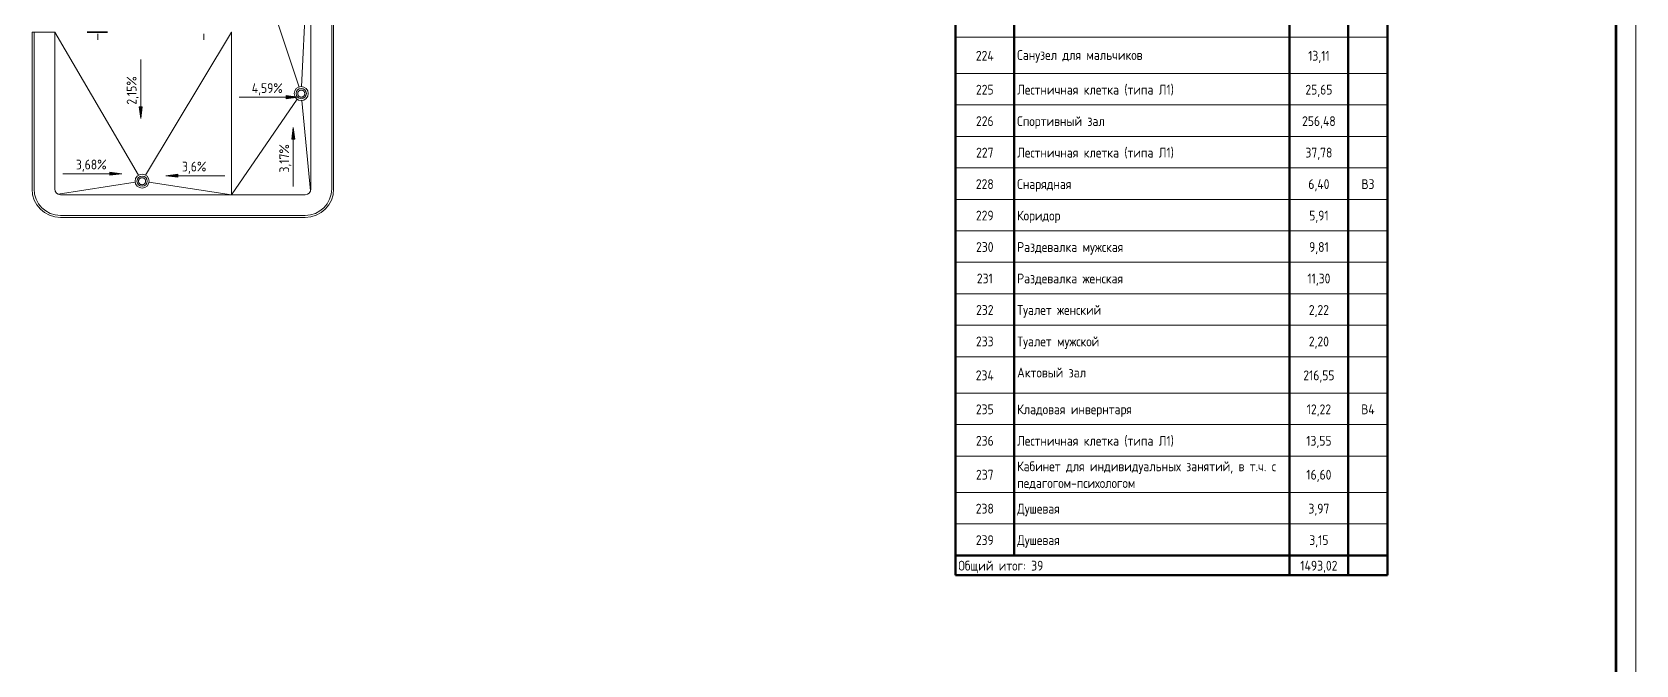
# Model space of a CAD drawing. Header units: millimetres. Extents: x -586848 to 520591, y -385801 to 675781.
# Drawn here: x 156098 to 196956, y 632845 to 648969 of the extents above; entities that cross this region are included whole.
import ezdxf

# ---------------------------------------------------------------- set-up
doc = ezdxf.new("R2010")
doc.units = ezdxf.units.MM
doc.linetypes.add('ADSK_Линия сетки', pattern=[25, 20, -2.5, 0, -2.5])
for name, color, linetype, lineweight in [('Графика спецификации', 7, 'Continuous', 20), ('Крыша', 7, 'Continuous', 9), ('Линии', 7, 'Continuous', 9), ('Оборудование', 8, 'Continuous', 18), ('Оси', 252, 'Continuous', 9), ('ОФ_рамка', 8, 'Continuous', 60), ('Перекрытие', 252, 'Continuous', 18), ('Размеры', 7, 'Continuous', 9), ('Стены внутренние', 7, 'Continuous', 18), ('Стены наружные', 7, 'Continuous', 18)]:
    doc.layers.add(name, color=color, linetype=linetype, lineweight=lineweight)
doc.styles.add('GOST Common_2', font='', dxfattribs={"width": 0.9, "height": 250})
doc.styles.add('GOST Common_7', font='', dxfattribs={"width": 0.9, "height": 2.5})
doc.styles.get('GOST Common_2').set_extended_font_data('GOST type B')
doc.styles.get('GOST Common_7').set_extended_font_data('GOST type B')

# ---------------------------------------------------------------- blocks, each defined once
blk = doc.blocks.new('2 этаж')
at = {"layer": 'Размеры', "true_color": 0x636466}
for points in [[(159669, 14056), (159708, 14356), (159629, 14356)], [(163678, 14599), (163378, 14639), (163378, 14560)], [(163556, 13827), (163516, 13527), (163595, 13527)], [(159185, 12651), (158885, 12691), (158885, 12612)], [(160312, 12600), (160612, 12561), (160612, 12640)]]:
    blk.add_hatch(color=251, dxfattribs=at).paths.add_polyline_path(points)
at = {"layer": 'Крыша', "color": 251, "true_color": 0x636466}
for p, q in [((161978, 20051), (163703, 14858)), ((163766, 14867), (164006, 20051)), ((157478, 16259), (157478, 16259)), ((157478, 16259), (159614, 12612)), ((157478, 16256), (157478, 16259)), ((161978, 16259), (159794, 12611)), ((161976, 16259), (161978, 16259)), ((161978, 16259), (161978, 16259)), ((161978, 16259), (161978, 12113)), ((163658, 14546), (161978, 12113)), ((163775, 14515), (163997, 12212)), ((163997, 12212), (163775, 14515)), ((159529, 12432), (157567, 12127)), ((159877, 12432), (161978, 12113))]:
    blk.add_line(p, q, dxfattribs=at)
at = {"layer": 'Линии', "color": 251, "lineweight": 50, "true_color": 0x636466}
for p, q in [((180421, 16932), (180421, 16130)), ((181921, 16932), (181921, 16130)), ((188932, 16932), (188932, 16130)), ((190432, 16932), (190432, 16130)), ((191432, 16932), (191432, 16130)), ((180421, 16130), (180421, 15203)), ((181921, 16130), (181921, 15203)), ((188932, 16130), (188932, 15203)), ((190432, 16130), (190432, 15203)), ((191432, 16130), (191432, 15203)), ((180421, 15203), (180421, 14401)), ((181921, 15203), (181921, 14401)), ((188932, 15203), (188932, 14401)), ((190432, 15203), (190432, 14401)), ((191432, 15203), (191432, 14401)), ((180421, 14401), (180421, 13599)), ((181921, 14401), (181921, 13599)), ((188932, 14401), (188932, 13599)), ((190432, 14401), (190432, 13599)), ((191432, 14401), (191432, 13599)), ((180421, 13599), (180421, 12798)), ((181921, 13599), (181921, 12798)), ((188932, 13599), (188932, 12798)), ((190432, 13599), (190432, 12798)), ((191432, 13599), (191432, 12798)), ((180421, 12798), (180421, 11996)), ((181921, 12798), (181921, 11996)), ((188932, 12798), (188932, 11996)), ((190432, 12798), (190432, 11996)), ((191432, 12798), (191432, 11996)), ((180421, 11996), (180421, 11194)), ((181921, 11996), (181921, 11194)), ((188932, 11996), (188932, 11194)), ((190432, 11996), (190432, 11194)), ((191432, 11996), (191432, 11194)), ((180421, 11194), (180421, 10392)), ((181921, 11194), (181921, 10392)), ((188932, 11194), (188932, 10392)), ((190432, 11194), (190432, 10392)), ((191432, 11194), (191432, 10392)), ((180421, 10392), (180421, 9590)), ((181921, 10392), (181921, 9590)), ((188932, 10392), (188932, 9590)), ((190432, 10392), (190432, 9590)), ((191432, 10392), (191432, 9590)), ((180421, 9590), (180421, 8788)), ((181921, 9590), (181921, 8788)), ((188932, 9590), (188932, 8788)), ((190432, 9590), (190432, 8788)), ((191432, 9590), (191432, 8788)), ((180421, 8788), (180421, 7987)), ((181921, 8788), (181921, 7987)), ((188932, 8788), (188932, 7987)), ((190432, 8788), (190432, 7987)), ((191432, 8788), (191432, 7987)), ((180421, 7987), (180421, 7059)), ((181921, 7987), (181921, 7059)), ((188932, 7987), (188932, 7059)), ((190432, 7987), (190432, 7059)), ((191432, 7987), (191432, 7059)), ((180421, 7059), (180421, 6257)), ((181921, 7059), (181921, 6257)), ((188932, 7059), (188932, 6257)), ((190432, 7059), (190432, 6257)), ((191432, 7059), (191432, 6257)), ((180421, 6257), (180421, 5456)), ((181921, 6257), (181921, 5456)), ((188932, 6257), (188932, 5456)), ((190432, 6257), (190432, 5456)), ((191432, 6257), (191432, 5456)), ((180421, 5456), (180421, 4528)), ((181921, 5456), (181921, 4528)), ((188932, 5456), (188932, 4528)), ((190432, 5456), (190432, 4528)), ((191432, 5456), (191432, 4528)), ((180421, 4528), (180421, 3726)), ((181921, 4528), (181921, 3726)), ((188932, 4528), (188932, 3726)), ((190432, 4528), (190432, 3726)), ((191432, 4528), (191432, 3726)), ((180421, 3726), (180421, 2925)), ((181921, 3726), (181921, 2925)), ((188932, 3726), (188932, 2925)), ((190432, 3726), (190432, 2925)), ((191432, 3726), (191432, 2925)), ((181921, 2925), (180421, 2925)), ((180421, 2925), (180421, 2423)), ((188932, 2925), (181921, 2925)), ((190432, 2925), (188932, 2925)), ((188932, 2925), (188932, 2423)), ((191432, 2925), (190432, 2925)), ((190432, 2925), (190432, 2423)), ((191432, 2925), (191432, 2423)), ((191433, 2925), (191433, 2423)), ((181921, 2423), (180421, 2423)), ((188932, 2423), (181921, 2423)), ((190432, 2423), (188932, 2423)), ((191432, 2423), (190432, 2423)), ((191433, 2423), (191432, 2423))]:
    blk.add_line(p, q, dxfattribs=at)
at = {"layer": 'Линии', "color": 251, "lineweight": 20, "true_color": 0x636466}
for p, q in [((181921, 16130), (180421, 16130)), ((188932, 16130), (181921, 16130)), ((190432, 16130), (188932, 16130)), ((191432, 16130), (190432, 16130)), ((181921, 15203), (180421, 15203)), ((188932, 15203), (181921, 15203)), ((190432, 15203), (188932, 15203)), ((191432, 15203), (190432, 15203)), ((181921, 14401), (180421, 14401)), ((188932, 14401), (181921, 14401)), ((190432, 14401), (188932, 14401)), ((191432, 14401), (190432, 14401)), ((181921, 13599), (180421, 13599)), ((188932, 13599), (181921, 13599)), ((190432, 13599), (188932, 13599)), ((191432, 13599), (190432, 13599)), ((181921, 12798), (180421, 12798)), ((188932, 12798), (181921, 12798)), ((190432, 12798), (188932, 12798)), ((191432, 12798), (190432, 12798)), ((181921, 11996), (180421, 11996)), ((188932, 11996), (181921, 11996)), ((190432, 11996), (188932, 11996)), ((191432, 11996), (190432, 11996)), ((181921, 11194), (180421, 11194)), ((188932, 11194), (181921, 11194)), ((190432, 11194), (188932, 11194)), ((191432, 11194), (190432, 11194)), ((181921, 10392), (180421, 10392)), ((188932, 10392), (181921, 10392)), ((190432, 10392), (188932, 10392)), ((191432, 10392), (190432, 10392)), ((181921, 9590), (180421, 9590)), ((188932, 9590), (181921, 9590)), ((190432, 9590), (188932, 9590)), ((191432, 9590), (190432, 9590)), ((181921, 8788), (180421, 8788)), ((188932, 8788), (181921, 8788)), ((190432, 8788), (188932, 8788)), ((191432, 8788), (190432, 8788)), ((181921, 7987), (180421, 7987)), ((188932, 7987), (181921, 7987)), ((190432, 7987), (188932, 7987)), ((191432, 7987), (190432, 7987)), ((181921, 7059), (180421, 7059)), ((188932, 7059), (181921, 7059)), ((190432, 7059), (188932, 7059)), ((191432, 7059), (190432, 7059)), ((181921, 6257), (180421, 6257)), ((188932, 6257), (181921, 6257)), ((190432, 6257), (188932, 6257)), ((191432, 6257), (190432, 6257)), ((181921, 5456), (180421, 5456)), ((188932, 5456), (181921, 5456)), ((190432, 5456), (188932, 5456)), ((191432, 5456), (190432, 5456)), ((181921, 4528), (180421, 4528)), ((188932, 4528), (181921, 4528)), ((190432, 4528), (188932, 4528)), ((191432, 4528), (190432, 4528)), ((181921, 3726), (180421, 3726)), ((188932, 3726), (181921, 3726)), ((190432, 3726), (188932, 3726)), ((191432, 3726), (190432, 3726))]:
    blk.add_line(p, q, dxfattribs=at)
at = {"layer": 'Оборудование', "color": 251, "true_color": 0x636466, "flags": 128}
for points in [[(163848, 14691), (163848, 14694), (163848, 14698), (163848, 14702), (163847, 14705), (163846, 14709), (163846, 14712), (163845, 14716), (163844, 14719), (163842, 14722), (163841, 14726), (163840, 14729), (163838, 14732), (163836, 14735), (163835, 14738), (163833, 14741), (163830, 14744), (163828, 14747), (163826, 14750), (163824, 14753), (163821, 14755), (163818, 14758), (163816, 14760), (163813, 14762), (163810, 14764), (163807, 14766), (163804, 14768), (163801, 14770), (163798, 14772), (163794, 14773), (163791, 14775), (163788, 14776), (163784, 14777), (163781, 14778), (163777, 14779), (163774, 14779), (163770, 14780), (163767, 14780), (163763, 14781), (163759, 14781), (163756, 14781), (163752, 14780), (163749, 14780), (163745, 14780), (163741, 14779), (163738, 14778), (163734, 14777), (163731, 14776), (163728, 14775), (163724, 14774), (163721, 14772), (163718, 14771), (163715, 14769), (163711, 14767), (163708, 14765), (163705, 14763), (163703, 14761), (163700, 14759), (163697, 14757), (163695, 14754), (163692, 14751), (163690, 14749), (163687, 14746), (163685, 14743), (163683, 14740), (163681, 14737), (163680, 14734), (163678, 14731), (163676, 14728), (163675, 14724), (163674, 14721), (163673, 14717), (163672, 14714), (163671, 14710), (163670, 14707), (163669, 14703), (163669, 14700), (163669, 14696), (163669, 14693), (163668, 14691)], [(163668, 14691), (163669, 14687), (163669, 14684), (163669, 14680), (163670, 14676), (163670, 14673), (163671, 14669), (163672, 14666), (163673, 14662), (163674, 14659), (163676, 14656), (163677, 14652), (163679, 14649), (163680, 14646), (163682, 14643), (163684, 14640), (163686, 14637), (163688, 14634), (163691, 14631), (163693, 14629), (163696, 14626), (163698, 14624), (163701, 14621), (163704, 14619), (163707, 14617), (163710, 14615), (163713, 14613), (163716, 14611), (163719, 14610), (163722, 14608), (163726, 14607), (163729, 14606), (163733, 14605), (163736, 14604), (163740, 14603), (163743, 14602), (163747, 14602), (163750, 14601), (163754, 14601), (163757, 14601), (163761, 14601), (163765, 14601), (163768, 14601), (163772, 14602), (163775, 14602), (163779, 14603), (163782, 14604), (163786, 14605), (163789, 14606), (163792, 14608), (163796, 14609), (163799, 14611), (163802, 14612), (163805, 14614), (163808, 14616), (163811, 14618), (163814, 14620), (163817, 14623), (163820, 14625), (163822, 14627), (163825, 14630), (163827, 14633), (163829, 14636), (163831, 14638), (163833, 14641), (163835, 14644), (163837, 14648), (163839, 14651), (163840, 14654), (163842, 14657), (163843, 14661), (163844, 14664), (163845, 14668), (163846, 14671), (163847, 14675), (163847, 14678), (163848, 14682), (163848, 14685), (163848, 14689), (163848, 14691)], [(159793, 12459), (159793, 12462), (159793, 12466), (159793, 12470), (159792, 12473), (159791, 12477), (159791, 12480), (159790, 12484), (159789, 12487), (159788, 12490), (159786, 12494), (159785, 12497), (159783, 12500), (159781, 12503), (159780, 12506), (159778, 12509), (159776, 12512), (159773, 12515), (159771, 12518), (159769, 12521), (159766, 12523), (159763, 12526), (159761, 12528), (159758, 12530), (159755, 12532), (159752, 12534), (159749, 12536), (159746, 12538), (159743, 12540), (159739, 12541), (159736, 12543), (159733, 12544), (159729, 12545), (159726, 12546), (159722, 12547), (159719, 12547), (159715, 12548), (159712, 12548), (159708, 12549), (159704, 12549), (159701, 12549), (159697, 12548), (159694, 12548), (159690, 12548), (159687, 12547), (159683, 12546), (159680, 12545), (159676, 12544), (159673, 12543), (159669, 12542), (159666, 12540), (159663, 12539), (159660, 12537), (159657, 12535), (159653, 12533), (159651, 12531), (159648, 12529), (159645, 12527), (159642, 12525), (159640, 12522), (159637, 12519), (159635, 12517), (159633, 12514), (159630, 12511), (159628, 12508), (159626, 12505), (159625, 12502), (159623, 12499), (159621, 12496), (159620, 12492), (159619, 12489), (159618, 12485), (159617, 12482), (159616, 12478), (159615, 12475), (159614, 12471), (159614, 12468), (159614, 12464), (159614, 12461), (159614, 12459)], [(159614, 12459), (159614, 12455), (159614, 12452), (159614, 12448), (159615, 12444), (159615, 12441), (159616, 12437), (159617, 12434), (159618, 12430), (159619, 12427), (159621, 12424), (159622, 12420), (159624, 12417), (159625, 12414), (159627, 12411), (159629, 12408), (159631, 12405), (159634, 12402), (159636, 12399), (159638, 12397), (159641, 12394), (159643, 12392), (159646, 12389), (159649, 12387), (159652, 12385), (159655, 12383), (159658, 12381), (159661, 12379), (159664, 12378), (159668, 12376), (159671, 12375), (159674, 12374), (159678, 12373), (159681, 12372), (159685, 12371), (159688, 12370), (159692, 12370), (159695, 12369), (159699, 12369), (159702, 12369), (159706, 12369), (159710, 12369), (159713, 12369), (159717, 12370), (159720, 12370), (159724, 12371), (159727, 12372), (159731, 12373), (159734, 12374), (159738, 12376), (159741, 12377), (159744, 12379), (159747, 12380), (159750, 12382), (159753, 12384), (159756, 12386), (159759, 12388), (159762, 12391), (159765, 12393), (159767, 12395), (159770, 12398), (159772, 12401), (159774, 12404), (159776, 12406), (159779, 12409), (159780, 12412), (159782, 12416), (159784, 12419), (159785, 12422), (159787, 12425), (159788, 12429), (159789, 12432), (159790, 12436), (159791, 12439), (159792, 12443), (159792, 12446), (159793, 12450), (159793, 12453), (159793, 12457), (159793, 12459)]]:
    blk.add_lwpolyline(points, dxfattribs=at)
at = {"layer": 'Оборудование', "color": 251, "true_color": 0x636466}
for centre, radius, start, end in [((163758, 14691), 178, 0, 180), ((163758, 14691), 130, 0, 180), ((163758, 14691), 178, 180, 0), ((163758, 14691), 130, 180, 0), ((159703, 12459), 178, 0, 180), ((159703, 12459), 178, 180, 0), ((159703, 12459), 130, 0, 180), ((159703, 12459), 130, 180, 0)]:
    blk.add_arc(centre, radius, start, end, dxfattribs=at)
at = {"layer": 'Оси', "color": 251, "linetype": 'ADSK_Линия сетки', "ltscale": 100, "true_color": 0x636466}
for p, q in [((158576, 33711), (158576, 16057)), ((161276, 33711), (161276, 16057))]:
    blk.add_line(p, q, dxfattribs=at)
at = {"layer": 'Перекрытие', "color": 251, "ltscale": 100, "true_color": 0x636466}
blk.add_line((157276, 16256), (157276, 16259), dxfattribs=at)
at = {"layer": 'Размеры', "color": 251, "lineweight": 20, "true_color": 0x636466}
for p, q in [((159669, 15556), (159669, 14056)), ((162178, 14599), (163678, 14599)), ((163556, 12327), (163556, 13827)), ((157685, 12651), (159185, 12651)), ((161812, 12600), (160312, 12600))]:
    blk.add_line(p, q, dxfattribs=at)
at = {"layer": 'Размеры', "color": 251, "true_color": 0x636466}
for p, q in [((159708, 14356), (159629, 14356)), ((159629, 14356), (159669, 14056)), ((159669, 14056), (159708, 14356)), ((163678, 14599), (163378, 14639)), ((163378, 14639), (163378, 14560)), ((163378, 14560), (163678, 14599)), ((163556, 13827), (163516, 13527)), ((163516, 13527), (163595, 13527)), ((163595, 13527), (163556, 13827)), ((159185, 12651), (158885, 12691)), ((158885, 12691), (158885, 12612)), ((158885, 12612), (159185, 12651)), ((160612, 12640), (160312, 12600)), ((160312, 12600), (160612, 12561)), ((160612, 12561), (160612, 12640))]:
    blk.add_line(p, q, dxfattribs=at)
at = {"layer": 'Стены внутренние', "color": 251, "true_color": 0x636466}
for p, q in [((164006, 12261), (164006, 27063)), ((164533, 12261), (164533, 27063)), ((164583, 27063), (164583, 12261)), ((156901, 12261), (156901, 16256)), ((156901, 16256), (157478, 16256)), ((156951, 16256), (156951, 12261)), ((157478, 16256), (157478, 12261)), ((157626, 12113), (163858, 12113)), ((157626, 11586), (163858, 11586)), ((163858, 11536), (157626, 11536))]:
    blk.add_line(p, q, dxfattribs=at)
for centre, radius, start, end in [((157626, 12261), 725, 180, 270), ((157626, 12261), 675, 180, 270), ((157626, 12261), 148, 180, 270), ((163858, 12261), 148, 270, 0), ((163858, 12261), 675, 270, 0), ((163858, 12261), 725, 270, 0)]:
    blk.add_arc(centre, radius, start, end, dxfattribs=at)
at = {"layer": 'Стены наружные', "color": 251, "lineweight": 30, "true_color": 0x636466}
for p, q in [((158826, 16258), (158301, 16258)), ((158301, 16258), (158301, 16253)), ((158301, 16253), (158826, 16253)), ((158826, 16258), (158826, 16253))]:
    blk.add_line(p, q, dxfattribs=at)
at = {"layer": 'Графика спецификации', "color": 251, "true_color": 0x636466, "char_height": 250, "line_spacing_factor": 1.022761, "style": 'GOST Common_7'}
for s, insert, width, attachment_point in [('224', (181171, 15780), 588.33, 2), ('Санузел для мальчиков', (181996, 15799), 7171.59, 1), ('13,11', (189682, 15780), 687.89, 2), ('225', (181171, 14916), 561.18, 2), ('Лестничная клетка (типа Л1)', (181996, 14916), 4836.37, 1), ('25,65', (189682, 14916), 841.76, 2), ('226', (181171, 14114), 561.18, 2), ('Спортивный зал', (181996, 14114), 5180.32, 1), ('256,48', (189682, 14114), 1055.98, 2), ('227', (181171, 13312), 561.18, 2), ('Лестничная клетка (типа Л1)', (181996, 13312), 4836.37, 1), ('37,78', (189682, 13312), 841.76, 2), ('228', (181171, 12510), 561.18, 2), ('Снарядная', (181996, 12510), 1737.84, 1), ('6,40', (189682, 12510), 681.86, 2), ('В3', (190932, 12510), 401.27, 2), ('229', (181171, 11708), 561.18, 2), ('Коридор', (181996, 11708), 1336.56, 1), ('5,91', (189682, 11708), 603.41, 2), ('230', (181171, 10907), 561.18, 2), ('Раздевалка мужская', (181996, 10907), 3454.55, 1), ('9,81', (189682, 10907), 603.41, 2), ('231', (181171, 10105), 509.89, 2), ('Раздевалка женская', (181996, 10105), 3427.4, 1), ('11,30', (189682, 10105), 739.18, 2), ('232', (181171, 9303), 561.18, 2), ('Туалет женский', (181996, 9303), 2664.08, 1), ('2,22', (189682, 9303), 654.71, 2), ('233', (181171, 8501), 561.18, 2), ('Туалет мужской', (181996, 8501), 2691.23, 1), ('2,20', (189682, 8501), 654.71, 2), ('234', (181171, 7637), 588.33, 2), ('Актовый зал', (181996, 7708), 6601.36, 1), ('216,55', (189682, 7637), 977.53, 2), ('235', (181171, 6772), 561.18, 2), ('Кладовая инвернтаря', (181996, 6772), 3623.51, 1), ('12,22', (189682, 6772), 790.47, 2), ('В4', (190932, 6772), 428.42, 2), ('236', (181171, 5970), 561.18, 2), ('Лестничная клетка (типа Л1)', (181996, 5970), 4836.37, 1), ('13,55', (189682, 5970), 790.47, 2), ('Кабинет для индивидуальных занятий, в т.ч. с\\Pпедагогом-психологом', (181996, 5319), 7627.17, 1), ('237', (181171, 5106), 561.18, 2), ('16,60', (189682, 5106), 790.47, 2), ('238', (181171, 4241), 561.18, 2), ('Душевая', (181996, 4241), 1445.18, 1), ('3,97', (189682, 4241), 654.71, 2), ('239', (181171, 3439), 561.18, 2), ('Душевая', (181996, 3439), 1445.18, 1), ('3,15', (189682, 3439), 603.41, 2), ('Общий итог: 39', (180496, 2788), 2489.09, 1), ('1493,02', (189682, 2788), 1191.74, 2)]:
    blk.add_mtext(s, dxfattribs=dict(at, insert=insert, width=width, attachment_point=attachment_point))
at = {"layer": 'Размеры', "color": 251, "true_color": 0x636466, "style": 'GOST Common_2', "width": 0.9}
for s, rotation, p in [('2,15%%%', 90, (159562, 14409)), ('4,59%%%', 360, (162498, 14706)), ('3,17%%%', 90, (163449, 12680)), ('3,6%%%', 360, (160721, 12707))]:
    blk.add_text(s, height=250, rotation=rotation, dxfattribs=at).set_placement(p)
blk.add_text('3,68%%%', height=250, dxfattribs=at).set_placement((158017, 12758))
blk = doc.blocks.new('А0')
at = {"layer": 'ОФ_рамка', "color": 0, "linetype": 'Continuous', "lineweight": 5, "ltscale": 100}
blk.add_lwpolyline([(341068, -393717), (341068, -309617)], dxfattribs=at)
at = {"layer": 'ОФ_рамка', "color": 0, "linetype": 'Continuous', "ltscale": 100}
blk.add_lwpolyline([(340568, -393217), (340568, -310117)], dxfattribs=at)

msp = doc.modelspace()

# ---------------------------------------------------------------- block references
msp.add_blockref('2 этаж', (-802.7, 632710.4))
at = {"layer": 'ОФ_рамка', "color": 0, "lineweight": -2}
msp.add_blockref('А0', (-144112.5, 984511.5), dxfattribs=at)

doc.saveas('drawing.dxf')
